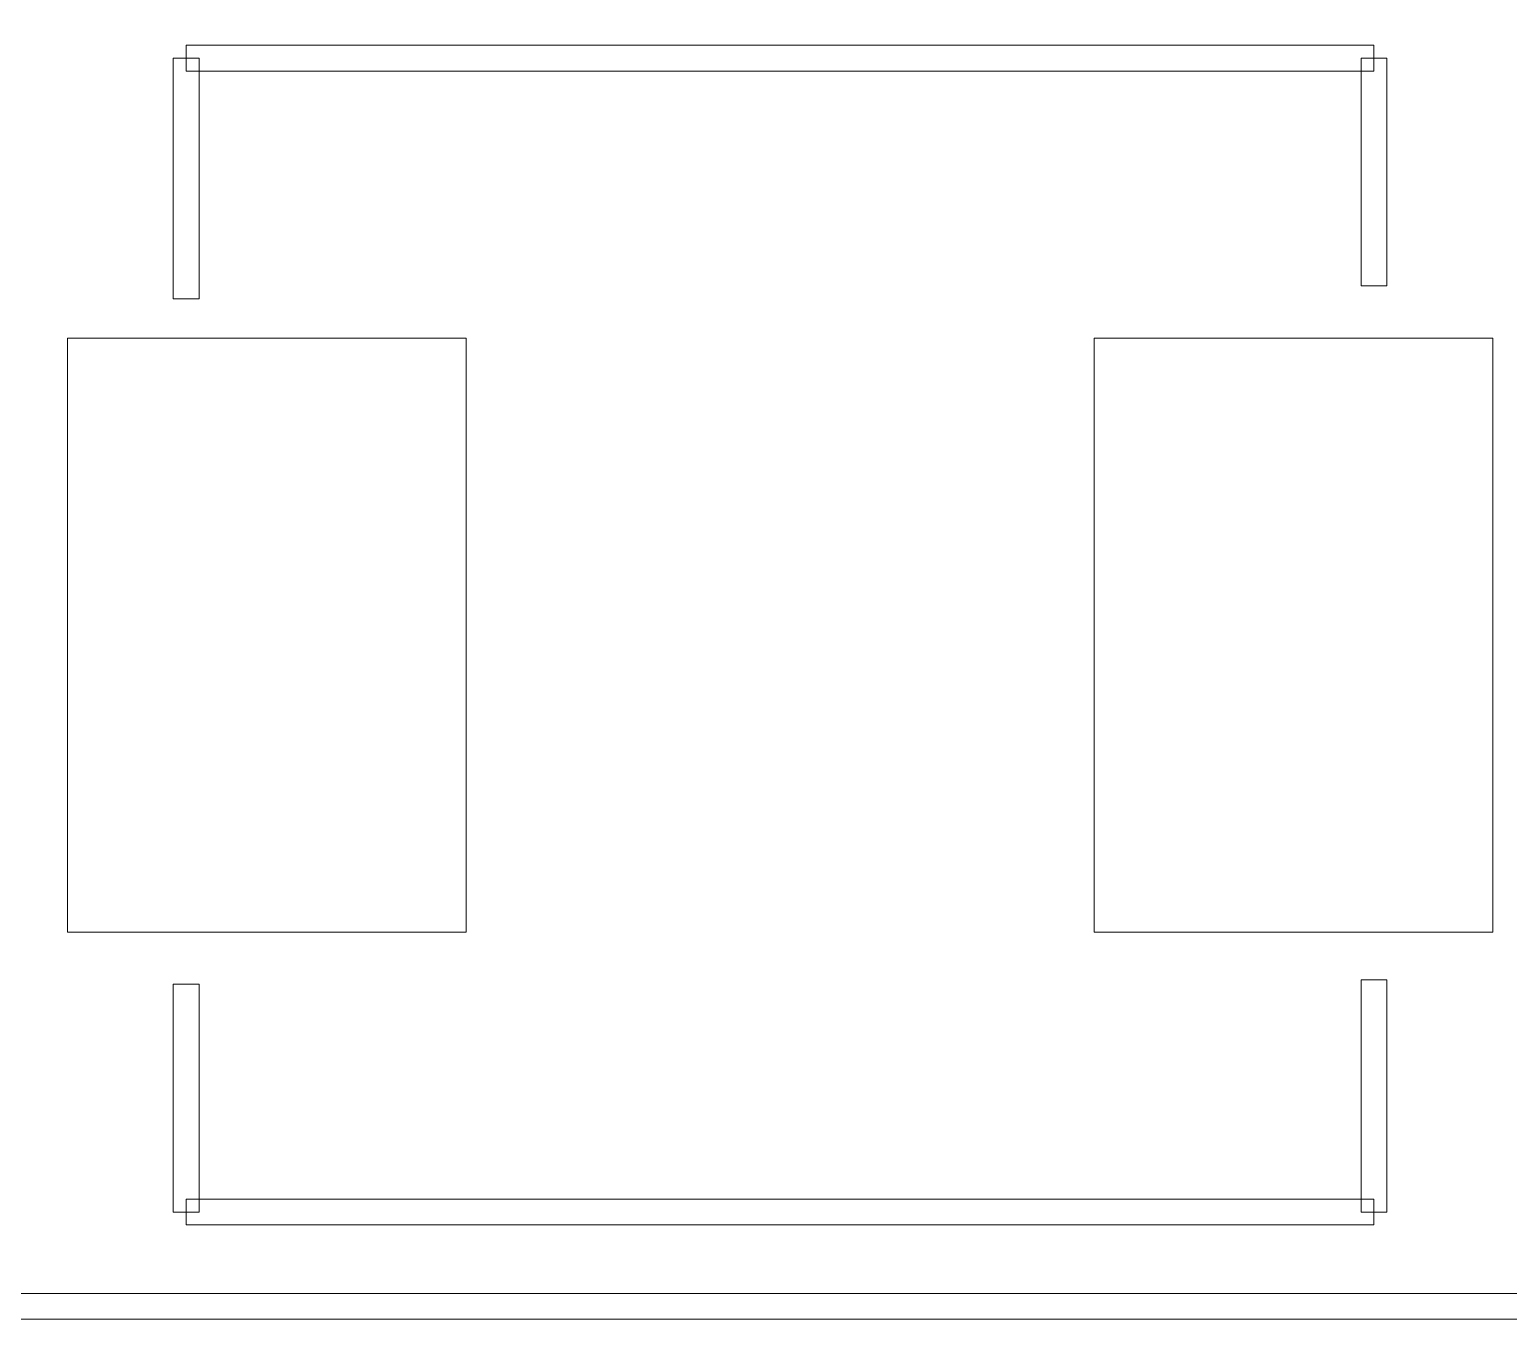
# Model space of a CAD drawing. Header units: millimetres. Extents: x -53.6 to 42.1, y -42.3 to 19.5.
# Drawn here: x -18.55 to -9.84, y -11.32 to -3.62 of the extents above; entities that cross this region are included whole.
import ezdxf

# ---------------------------------------------------------------- set-up
doc = ezdxf.new("R2010")
doc.units = ezdxf.units.MM
doc.header["$MEASUREMENT"] = 0
for name, color, linetype in [('BG_OUTLINE', 7, 'Continuous'), ('PG_SILKSCREEN_TOP', 7, 'Continuous'), ('PIN_TOP', 7, 'Continuous')]:
    doc.layers.add(name, color=color, linetype=linetype)

msp = doc.modelspace()

# ---------------------------------------------------------------- linework, layer by layer
at = {"layer": 'BG_OUTLINE', "color": 3, "lineweight": 9}
msp.add_open_spline([(-35.58, -42.2737), (-35.58, -42.2737), (-35.58, 2.7261), (-35.58, 2.7261), (-35.58, 2.7261), (-35.58, 2.7261), (19.4199, 2.7261), (19.4199, 2.7261), (19.4199, 2.7261), (19.4199, 2.7261), (19.4199, -42.2737), (19.4199, -42.2737), (19.4199, -42.2737), (19.4199, -42.2737), (-35.58, -42.2737), (-35.58, -42.2737)], degree=3, knots=[0, 0, 0, 0, 0.25, 0.25, 0.25, 0.25, 0.5, 0.5, 0.5, 0.5, 0.75, 0.75, 0.75, 0.75, 1, 1, 1, 1], dxfattribs=at)
at = {"layer": 'PG_SILKSCREEN_TOP', "color": 6, "lineweight": 9}
for points in [[(-17.6298, -3.8598), (-17.6298, -3.8598), (-17.6298, -3.7074), (-17.6298, -3.7074), (-17.6298, -3.7074), (-17.6298, -3.7074), (-10.6296, -3.7074), (-10.6296, -3.7074), (-10.6296, -3.7074), (-10.6296, -3.7074), (-10.6296, -3.8598), (-10.6296, -3.8598), (-10.6296, -3.8598), (-10.6296, -3.8598), (-17.6298, -3.8598), (-17.6298, -3.8598)], [(-17.5536, -5.2024), (-17.5536, -5.2024), (-17.706, -5.2024), (-17.706, -5.2024), (-17.706, -5.2024), (-17.706, -5.2024), (-17.706, -3.7836), (-17.706, -3.7836), (-17.706, -3.7836), (-17.706, -3.7836), (-17.5536, -3.7836), (-17.5536, -3.7836), (-17.5536, -3.7836), (-17.5536, -3.7836), (-17.5536, -5.2024), (-17.5536, -5.2024)], [(-10.7058, -3.7836), (-10.7058, -3.7836), (-10.5534, -3.7836), (-10.5534, -3.7836), (-10.5534, -3.7836), (-10.5534, -3.7836), (-10.5534, -5.1262), (-10.5534, -5.1262), (-10.5534, -5.1262), (-10.5534, -5.1262), (-10.7058, -5.1262), (-10.7058, -5.1262), (-10.7058, -5.1262), (-10.7058, -5.1262), (-10.7058, -3.7836), (-10.7058, -3.7836)], [(-10.7058, -9.2156), (-10.7058, -9.2156), (-10.5534, -9.2156), (-10.5534, -9.2156), (-10.5534, -9.2156), (-10.5534, -9.2156), (-10.5534, -10.5836), (-10.5534, -10.5836), (-10.5534, -10.5836), (-10.5534, -10.5836), (-10.7058, -10.5836), (-10.7058, -10.5836), (-10.7058, -10.5836), (-10.7058, -10.5836), (-10.7058, -9.2156), (-10.7058, -9.2156)], [(-17.5536, -10.5836), (-17.5536, -10.5836), (-17.706, -10.5836), (-17.706, -10.5836), (-17.706, -10.5836), (-17.706, -10.5836), (-17.706, -9.241), (-17.706, -9.241), (-17.706, -9.241), (-17.706, -9.241), (-17.5536, -9.241), (-17.5536, -9.241), (-17.5536, -9.241), (-17.5536, -9.241), (-17.5536, -10.5836), (-17.5536, -10.5836)], [(-10.6296, -10.5074), (-10.6296, -10.5074), (-10.6296, -10.6598), (-10.6296, -10.6598), (-10.6296, -10.6598), (-10.6296, -10.6598), (-17.6298, -10.6598), (-17.6298, -10.6598), (-17.6298, -10.6598), (-17.6298, -10.6598), (-17.6298, -10.5074), (-17.6298, -10.5074), (-17.6298, -10.5074), (-17.6298, -10.5074), (-10.6296, -10.5074), (-10.6296, -10.5074)], [(-3.8615, -11.0632), (-3.8615, -11.0632), (-3.8615, -11.2156), (-3.8615, -11.2156), (-3.8615, -11.2156), (-3.8615, -11.2156), (-26.8617, -11.2156), (-26.8617, -11.2156), (-26.8617, -11.2156), (-26.8617, -11.2156), (-26.8617, -11.0632), (-26.8617, -11.0632), (-26.8617, -11.0632), (-26.8617, -11.0632), (-3.8615, -11.0632), (-3.8615, -11.0632)]]:
    msp.add_open_spline(points, degree=3, knots=[0, 0, 0, 0, 0.25, 0.25, 0.25, 0.25, 0.5, 0.5, 0.5, 0.5, 0.75, 0.75, 0.75, 0.75, 1, 1, 1, 1], dxfattribs=at)
at = {"layer": 'PIN_TOP', "lineweight": 9}
for points in [[(-15.9798, -5.4335), (-15.9798, -5.4335), (-15.9798, -8.9336), (-15.9798, -8.9336), (-15.9798, -8.9336), (-15.9798, -8.9336), (-18.3293, -8.9336), (-18.3293, -8.9336), (-18.3293, -8.9336), (-18.3293, -8.9336), (-18.3293, -5.4335), (-18.3293, -5.4335), (-18.3293, -5.4335), (-18.3293, -5.4335), (-15.9798, -5.4335), (-15.9798, -5.4335)], [(-9.93, -5.4335), (-9.93, -5.4335), (-9.93, -8.9336), (-9.93, -8.9336), (-9.93, -8.9336), (-9.93, -8.9336), (-12.2795, -8.9336), (-12.2795, -8.9336), (-12.2795, -8.9336), (-12.2795, -8.9336), (-12.2795, -5.4335), (-12.2795, -5.4335), (-12.2795, -5.4335), (-12.2795, -5.4335), (-9.93, -5.4335), (-9.93, -5.4335)]]:
    msp.add_open_spline(points, degree=3, knots=[0, 0, 0, 0, 0.25, 0.25, 0.25, 0.25, 0.5, 0.5, 0.5, 0.5, 0.75, 0.75, 0.75, 0.75, 1, 1, 1, 1], dxfattribs=at)

doc.saveas('drawing.dxf')
